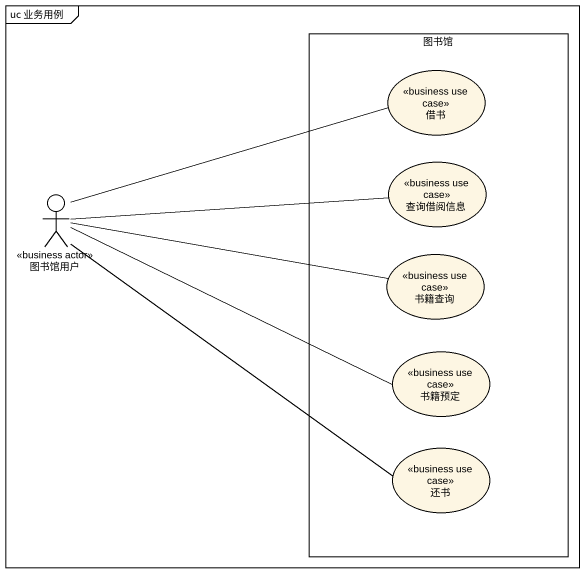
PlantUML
@startuml
mainframe uc 业务用例
rectangle 图书馆 {
  usecase 借书 <<business use case>>
  usecase 查询借阅信息 <<business use case>>
  usecase 书籍查询 <<business use case>>
  usecase 书籍预定 <<business use case>>
  usecase 还书 <<business use case>>
}
actor 图书馆用户 <<business actor>>
图书馆用户 -right- 借书
图书馆用户 -right- 查询借阅信息
图书馆用户 -right- 书籍查询
图书馆用户 -right- 书籍预定
图书馆用户 -- 还书
@enduml
